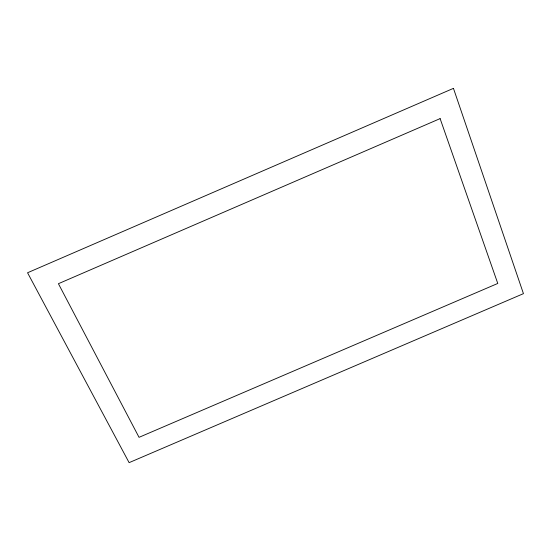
<?xml version="1.0" encoding="UTF-8"?>
<svg xmlns="http://www.w3.org/2000/svg" width="551" height="551" viewBox="0 0 551 551"><rect width="100%" height="100%" fill="white"/><g stroke="black" fill="none" stroke-linecap="round" stroke-linejoin="round"><path stroke-width="0.83" d="M453.452 88.353L27.55 272.759L129.113 462.647L523.45 293.649L453.452 88.353M440.111 118.61L58.413 283.703L139.045 437.329L497.773 283.448L440.111 118.61"/></g></svg>
